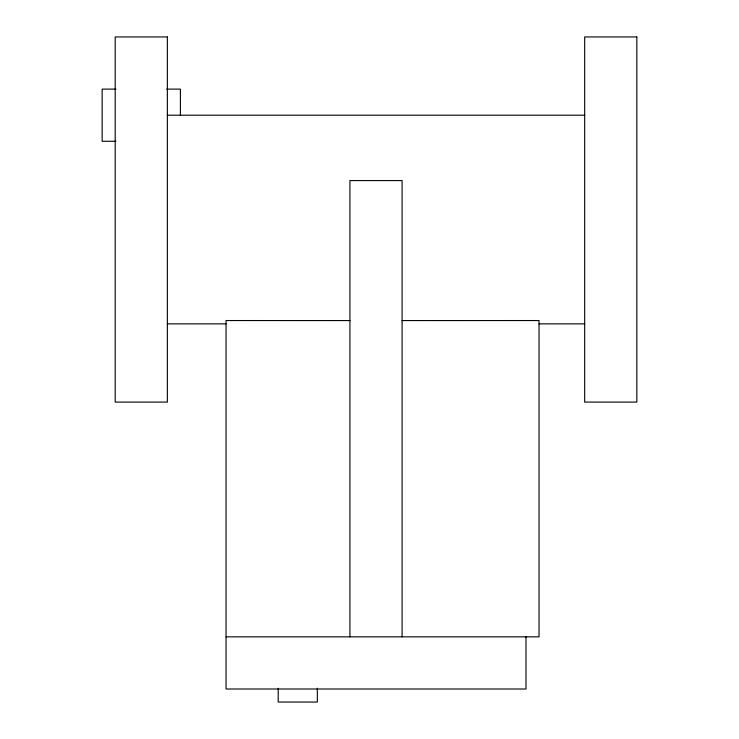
<?xml version="1.0" encoding="UTF-8"?>
<svg xmlns="http://www.w3.org/2000/svg" width="739" height="739" viewBox="0 0 739 739"><rect width="100%" height="100%" fill="white"/><g stroke="black" fill="none" stroke-linecap="round" stroke-linejoin="round"><path stroke-width="1.11" d="M115.968 89.114L102.158 89.114L102.158 141.278L115.968 141.278M166.598 89.114L180.399 89.114L180.399 115.201M167.365 115.201L584.678 115.201M349.935 320.569L226.051 320.541L226.051 689.007L525.992 689.007L525.992 636.842M402.099 320.569L539.036 320.541L539.036 636.842L226.051 636.842M167.365 323.858L226.051 323.858M539.036 323.858L584.678 323.858M402.099 636.842L402.099 180.584L349.935 180.584L349.935 636.842M317.336 688.24L317.336 702.05L278.215 702.05L278.215 688.24M167.365 36.95L115.201 36.95L115.201 402.099L167.365 402.099L167.365 36.95M636.842 36.95L584.678 36.95L584.678 402.099L636.842 402.099L636.842 36.95"/></g></svg>
